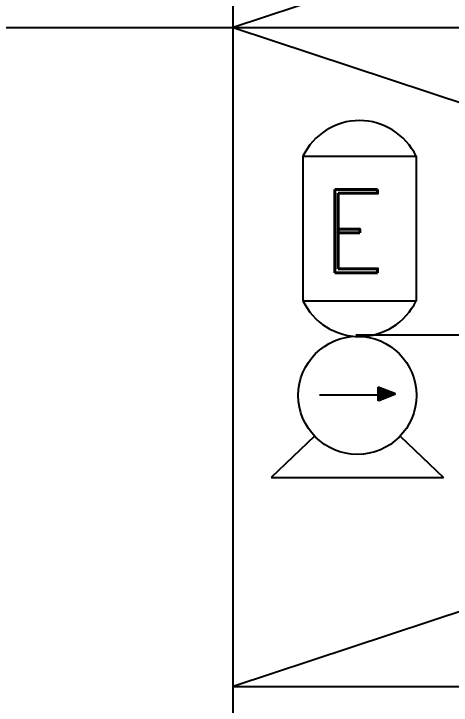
# Model space of a CAD drawing. Extents: x -22909.9 to -22897.8, y -4.7 to 4.1.
# Drawn here: x -22908.0287 to -22907.7301, y 0.2019 to 0.6739 of the extents above; entities that cross this region are included whole.
import ezdxf

# ---------------------------------------------------------------- set-up
doc = ezdxf.new("R2010")
doc.units = 0
doc.header["$MEASUREMENT"] = 0
doc.linetypes.add('DASHDOT', pattern=[1, 0.5, -0.25, 0, -0.25])
doc.layers.get('0').update_dxf_attribs({"linetype": 'CONTINUOUS'})
doc.layers.add('DESCARGA', color=5, linetype='CONTINUOUS')
doc.layers.add('DIB-018', color=6, linetype='CONTINUOUS')
doc.styles.add('ROMAND', font='romand', dxfattribs={"height": 0.0339})

# ---------------------------------------------------------------- blocks, each defined once
blk = doc.blocks.new('*X2')
at = {"color": 0}
for p, q in [((2.988954027209358, 7.954611398091886), (3.005108352014377, 7.970765722896906)), ((2.989395595407273, 7.955936849766285), (3.004895992488068, 7.97143724684708)), ((2.989837163605189, 7.957262301440685), (3.004683632961759, 7.972108770797254)), ((2.990278731803104, 7.958587753115084), (3.00447127343545, 7.972780294747428)), ((2.99072030000102, 7.959913204789482), (3.00425891390914, 7.973451818697602)), ((2.991161868198935, 7.96123865646388), (3.004046554382831, 7.974123342647776)), ((2.991603436396851, 7.96256410813828), (3.003834194856522, 7.974794866597951)), ((2.992045004594767, 7.963889559812678), (3.003621835330213, 7.975466390548124)), ((2.992486572792682, 7.965215011487077), (3.003409475803904, 7.976137914498298)), ((2.992928140990598, 7.966540463161476), (3.003197116277594, 7.976809438448472)), ((2.993369709188514, 7.967865914835875), (3.002984756751285, 7.977480962398647)), ((2.993811277386429, 7.969191366510273), (3.002772397224976, 7.97815248634882)), ((2.994252845584345, 7.970516818184672), (3.002560037698667, 7.978824010298995)), ((2.99469441378226, 7.971842269859072), (3.002347678172358, 7.979495534249169)), ((2.995135981980176, 7.97316772153347), (3.002135318646049, 7.980167058199343)), ((2.995577550178092, 7.974493173207868), (3.00192295911974, 7.980838582149516)), ((2.996019118376008, 7.975818624882268), (3.001710599593431, 7.981510106099691)), ((2.996460686573923, 7.977144076556667), (3.001498240067122, 7.982181630049865)), ((2.996902254771839, 7.978469528231066), (3.001285880540812, 7.982853154000039)), ((2.997343822969754, 7.979794979905463), (3.001073521014503, 7.983524677950213)), ((2.99778539116767, 7.981120431579863), (3.000861161488194, 7.984196201900388)), ((2.998226959365585, 7.982445883254262), (3.000648801961885, 7.984867725850561)), ((2.998668527563501, 7.98377133492866), (3.000436442435576, 7.985539249800735)), ((2.999110095761417, 7.98509678660306), (3.000224082909267, 7.986210773750909)), ((2.999551663959332, 7.986422238277458), (3.000011723382958, 7.986882297701084)), ((2.945680343813627, 7.824717134000805), (3.025919585592671, 7.904956375779848)), ((2.946121912011543, 7.826042585675204), (3.025707226066362, 7.905627899730023)), ((2.946563480209458, 7.827368037349602), (3.025494866540053, 7.906299423680196)), ((2.947005048407374, 7.828693489024), (3.025282507013744, 7.90697094763037)), ((2.94744661660529, 7.8300189406984), (3.025070147487435, 7.907642471580544)), ((2.947888184803205, 7.831344392372798), (3.024857787961126, 7.908313995530719)), ((2.948329753001121, 7.832669844047197), (3.024645428434817, 7.908985519480892)), ((2.948771321199037, 7.833995295721596), (3.024433068908507, 7.909657043431067)), ((2.949212889396952, 7.835320747395995), (3.024220709382198, 7.910328567381241)), ((2.949654457594868, 7.836646199070393), (3.024008349855889, 7.911000091331415)), ((2.950096025792783, 7.837971650744792), (3.02379599032958, 7.911671615281588)), ((2.950537593990699, 7.839297102419192), (3.023583630803271, 7.912343139231763)), ((2.950979162188614, 7.84062255409359), (3.023371271276962, 7.913014663181937)), ((2.95142073038653, 7.841948005767988), (3.023158911750653, 7.913686187132111)), ((2.951862298584446, 7.843273457442388), (3.022946552224343, 7.914357711082285)), ((2.952303866782362, 7.844598909116787), (3.022734192698034, 7.91502923503246)), ((2.952745434980277, 7.845924360791185), (3.022521833171725, 7.915700758982633)), ((2.953187003178193, 7.847249812465583), (3.022309473645416, 7.916372282932807)), ((2.953628571376108, 7.848575264139983), (3.022097114119107, 7.917043806882981)), ((2.954070139574024, 7.849900715814382), (3.021884754592798, 7.917715330833156)), ((2.954511707771939, 7.85122616748878), (3.021672395066489, 7.918386854783329)), ((2.954953275969855, 7.852551619163179), (3.02146003554018, 7.919058378733504)), ((2.955394844167771, 7.853877070837578), (3.02124767601387, 7.919729902683678)), ((2.955836412365686, 7.855202522511977), (3.021035316487561, 7.920401426633852)), ((2.956277980563602, 7.856527974186375), (3.020822956961252, 7.921072950584025)), ((2.956719548761518, 7.857853425860775), (3.020610597434943, 7.9217444745342)), ((2.957161116959433, 7.859178877535173), (3.020398237908634, 7.922415998484374)), ((2.957602685157349, 7.860504329209572), (3.020185878382325, 7.923087522434548)), ((2.958044253355264, 7.86182978088397), (3.019973518856016, 7.923759046384722)), ((2.95848582155318, 7.86315523255837), (3.019761159329707, 7.924430570334896)), ((2.958927389751095, 7.864480684232769), (3.019548799803397, 7.92510209428507)), ((2.959368957949011, 7.865806135907166), (3.019336440277088, 7.925773618235244)), ((2.959810526146927, 7.867131587581566), (3.019124080750779, 7.926445142185418)), ((2.960252094344842, 7.868457039255965), (3.01891172122447, 7.927116666135593)), ((2.960693662542758, 7.869782490930364), (3.018699361698161, 7.927788190085766)), ((2.961135230740674, 7.871107942604762), (3.018487002171852, 7.92845971403594)), ((2.961576798938589, 7.872433394279161), (3.018274642645542, 7.929131237986114)), ((2.962018367136505, 7.87375884595356), (3.018062283119233, 7.929802761936289)), ((2.962459935334421, 7.875084297627959), (3.017849923592924, 7.930474285886462)), ((2.962901503532336, 7.876409749302358), (3.017637564066615, 7.931145809836637)), ((2.963343071730252, 7.877735200976757), (3.017425204540306, 7.931817333786811)), ((2.963784639928167, 7.879060652651155), (3.017212845013997, 7.932488857736985)), ((2.964226208126083, 7.880386104325553), (3.017000485487688, 7.933160381687158)), ((2.964667776323999, 7.881711555999953), (3.016788125961379, 7.933831905637333)), ((2.965109344521914, 7.883037007674352), (3.01657576643507, 7.934503429587507)), ((2.96555091271983, 7.88436245934875), (3.016363406908761, 7.935174953537681)), ((2.965992480917746, 7.885687911023149), (3.016151047382451, 7.935846477487855)), ((2.966434049115661, 7.887013362697548), (3.015938687856142, 7.93651800143803)), ((2.966875617313577, 7.888338814371947), (3.015726328329833, 7.937189525388203)), ((2.967317185511492, 7.889664266046346), (3.015513968803524, 7.937861049338377)), ((2.967758753709408, 7.890989717720744), (3.015301609277215, 7.938532573288551)), ((2.968200321907323, 7.892315169395143), (3.015089249750906, 7.939204097238726)), ((2.968641890105239, 7.893640621069542), (3.014876890224597, 7.939875621188899)), ((2.969083458303154, 7.89496607274394), (3.014664530698287, 7.940547145139074)), ((2.969525026501071, 7.89629152441834), (3.014452171171978, 7.941218669089248)), ((2.969966594698986, 7.897616976092738), (3.014239811645669, 7.941890193039422)), ((2.970408162896902, 7.898942427767137), (3.01402745211936, 7.942561716989595)), ((2.970849731094817, 7.900267879441536), (3.013815092593051, 7.94323324093977)), ((2.971291299292733, 7.901593331115935), (3.013602733066742, 7.943904764889944)), ((2.971732867490648, 7.902918782790334), (3.013390373540433, 7.944576288840118)), ((2.972174435688564, 7.904244234464732), (3.013178014014124, 7.945247812790292)), ((2.97261600388648, 7.905569686139131), (3.012965654487815, 7.945919336740466)), ((2.973057572084395, 7.90689513781353), (3.012753294961505, 7.94659086069064)), ((2.973499140282311, 7.908220589487929), (3.012540935435196, 7.947262384640814)), ((2.973940708480227, 7.909546041162328), (3.012328575908887, 7.947933908590988)), ((2.974382276678142, 7.910871492836726), (3.012116216382578, 7.948605432541163)), ((2.974823844876058, 7.912196944511125), (3.011903856856269, 7.949276956491336)), ((2.975265413073973, 7.913522396185524), (3.01169149732996, 7.94994848044151)), ((2.975706981271889, 7.914847847859923), (3.01147913780365, 7.950620004391684)), ((2.976148549469805, 7.916173299534321), (3.011266778277341, 7.951291528341859)), ((2.97659011766772, 7.91749875120872), (3.011054418751032, 7.951963052292032)), ((2.977031685865636, 7.91882420288312), (3.010842059224723, 7.952634576242207)), ((2.977473254063551, 7.920149654557518), (3.010629699698414, 7.953306100192381)), ((2.977914822261467, 7.921475106231917), (3.010417340172105, 7.953977624142555)), ((2.978356390459383, 7.922800557906315), (3.010204980645796, 7.954649148092728)), ((2.978797958657299, 7.924126009580715), (3.009992621119487, 7.955320672042903)), ((2.979239526855214, 7.925451461255113), (3.009780261593177, 7.955992195993077)), ((2.97968109505313, 7.926776912929512), (3.009567902066868, 7.956663719943251)), ((2.980122663251045, 7.928102364603911), (3.009355542540559, 7.957335243893425)), ((2.980564231448961, 7.92942781627831), (3.00914318301425, 7.9580067678436)), ((2.981005799646876, 7.930753267952708), (3.008930823487941, 7.958678291793773)), ((2.981447367844792, 7.932078719627107), (3.008718463961632, 7.959349815743947)), ((2.981888936042708, 7.933404171301507), (3.008506104435323, 7.960021339694121)), ((2.982330504240623, 7.934729622975905), (3.008293744909014, 7.960692863644296)), ((2.982772072438539, 7.936055074650303), (3.008081385382705, 7.961364387594469)), ((2.983213640636454, 7.937380526324702), (3.007869025856396, 7.962035911544644)), ((2.98365520883437, 7.938705977999102), (3.007656666330086, 7.962707435494818)), ((2.984096777032286, 7.9400314296735), (3.007444306803777, 7.963378959444992)), ((2.984538345230201, 7.941356881347899), (3.007231947277468, 7.964050483395165)), ((2.984979913428117, 7.942682333022298), (3.007019587751159, 7.96472200734534)), ((2.985421481626032, 7.944007784696697), (3.00680722822485, 7.965393531295514)), ((2.985863049823948, 7.945333236371095), (3.00659486869854, 7.966065055245688)), ((2.986304618021864, 7.946658688045494), (3.006382509172231, 7.966736579195862)), ((2.98674618621978, 7.947984139719893), (3.006170149645922, 7.967408103146036)), ((2.987187754417695, 7.949309591394291), (3.005957790119613, 7.96807962709621)), ((2.987629322615611, 7.95063504306869), (3.005745430593304, 7.968751151046384)), ((2.988070890813527, 7.95196049474309), (3.005533071066995, 7.969422674996558)), ((2.988512459011442, 7.953285946417489), (3.005320711540686, 7.970094198946732)), ((2.933234109830835, 7.7866382792), (3.032078011855636, 7.885482181224801)), ((2.93331643427199, 7.787604487117638), (3.031865652329327, 7.886153705174975)), ((2.933758002469905, 7.788929938792037), (3.031653292803018, 7.886825229125149)), ((2.934117993307319, 7.7866382792), (3.032290371381945, 7.884810657274627)), ((2.934199570667821, 7.790255390466435), (3.031440933276709, 7.887496753075323)), ((2.934641138865737, 7.791580842140835), (3.031228573750399, 7.888168277025497)), ((2.935001876783802, 7.7866382792), (3.032502730908254, 7.884139133324453)), ((2.935082707063652, 7.792906293815233), (3.03101621422409, 7.888839800975672)), ((2.935524275261568, 7.794231745489632), (3.030803854697781, 7.889511324925845)), ((2.935885760260285, 7.7866382792), (3.032715090434563, 7.883467609374279)), ((2.935965843459484, 7.795557197164031), (3.030591495171472, 7.890182848876019)), ((2.936407411657399, 7.79688264883843), (3.030379135645163, 7.890854372826193)), ((2.936769643736768, 7.7866382792), (3.032927449960872, 7.882796085424104)), ((2.936848979855315, 7.798208100512828), (3.030166776118854, 7.891525896776368)), ((2.93729054805323, 7.799533552187227), (3.029954416592544, 7.892197420726541)), ((2.937653527213251, 7.7866382792), (3.033139809487182, 7.882124561473931)), ((2.937732116251146, 7.800859003861627), (3.029742057066235, 7.892868944676716)), ((2.938173684449062, 7.802184455536024), (3.029529697539926, 7.89354046862689)), ((2.938537410689734, 7.7866382792), (3.033352169013491, 7.881453037523756)), ((2.938615252646977, 7.803509907210423), (3.029317338013617, 7.894211992577064)), ((2.939056820844893, 7.804835358884822), (3.029104978487308, 7.894883516527237)), ((2.939421294166217, 7.7866382792), (3.0335645285398, 7.880781513573583)), ((2.939498389042809, 7.806160810559222), (3.028892618960999, 7.895555040477412)), ((2.939939957240724, 7.80748626223362), (3.02868025943469, 7.896226564427586)), ((2.940305177642701, 7.7866382792), (3.033776888066109, 7.880109989623408)), ((2.94038152543864, 7.808811713908018), (3.028467899908381, 7.89689808837776)), ((2.940823093636555, 7.810137165582418), (3.028255540382072, 7.897569612327934)), ((2.941189061119184, 7.7866382792), (3.033989247592418, 7.879438465673235)), ((2.941264661834471, 7.811462617256817), (3.028043180855763, 7.898241136278108)), ((2.941706230032386, 7.812788068931215), (3.027830821329453, 7.898912660228282)), ((2.942072944595667, 7.7866382792), (3.034201607118727, 7.87876694172306)), ((2.942147798230302, 7.814113520605614), (3.027618461803144, 7.899584184178456)), ((2.942589366428218, 7.815438972280013), (3.027406102276835, 7.90025570812863)), ((2.942956828072151, 7.7866382792), (3.034413966645036, 7.878095417772886)), ((2.943030934626133, 7.816764423954411), (3.027193742750526, 7.900927232078804)), ((2.943472502824049, 7.81808987562881), (3.026981383224217, 7.901598756028978)), ((2.943840711548634, 7.7866382792), (3.034626326171345, 7.877423893822712)), ((2.943914071021965, 7.81941532730321), (3.026769023697907, 7.902270279979152)), ((2.94435563921988, 7.820740778977608), (3.026556664171598, 7.902941803929326)), ((2.944724595025117, 7.7866382792), (3.034838685697654, 7.876752369872539)), ((2.944797207417796, 7.822066230652006), (3.026344304645289, 7.9036133278795)), ((2.945238775615711, 7.823391682326405), (3.02613194511898, 7.904284851829674)), ((2.9456084785016, 7.7866382792), (3.035051045223963, 7.876080845922364)), ((2.946492361978083, 7.7866382792), (3.035263404750273, 7.87540932197219)), ((2.947376245454566, 7.7866382792), (3.035475764276582, 7.874737798022016)), ((2.948260128931049, 7.7866382792), (3.035688123802891, 7.874066274071842)), ((2.949144012407533, 7.7866382792), (3.0359004833292, 7.873394750121667)), ((2.950027895884016, 7.7866382792), (3.03611284285551, 7.872723226171494)), ((2.950911779360499, 7.7866382792), (3.036325202381819, 7.87205170222132)), ((2.951795662836982, 7.7866382792), (3.036537561908128, 7.871380178271146)), ((2.952679546313465, 7.7866382792), (3.036749921434437, 7.870708654320971)), ((2.953563429789948, 7.7866382792), (3.036962280960746, 7.870037130370798)), ((2.954447313266432, 7.7866382792), (3.037174640487055, 7.869365606420623)), ((2.955331196742915, 7.7866382792), (3.037387000013364, 7.86869408247045)), ((2.956215080219398, 7.7866382792), (3.037599359539673, 7.868022558520275)), ((2.957098963695881, 7.7866382792), (3.037811719065982, 7.867351034570102)), ((2.957982847172364, 7.7866382792), (3.038024078592291, 7.866679510619927)), ((2.958866730648848, 7.7866382792), (3.0382364381186, 7.866007986669753)), ((2.959750614125331, 7.7866382792), (3.038448797644909, 7.865336462719579)), ((2.960634497601814, 7.7866382792), (3.038661157171219, 7.864664938769405)), ((2.961518381078297, 7.7866382792), (3.038873516697528, 7.863993414819231)), ((2.962402264554781, 7.7866382792), (3.039085876223837, 7.863321890869057)), ((2.963286148031264, 7.7866382792), (3.039298235750146, 7.862650366918883)), ((2.964170031507746, 7.7866382792), (3.039510595276455, 7.861978842968709)), ((2.96505391498423, 7.7866382792), (3.039722954802765, 7.861307319018534)), ((2.965937798460713, 7.7866382792), (3.039935314329074, 7.860635795068361)), ((2.966821681937196, 7.7866382792), (3.040147673855383, 7.859964271118186)), ((2.967705565413679, 7.7866382792), (3.040360033381692, 7.859292747168013)), ((2.968589448890163, 7.7866382792), (3.040572392908001, 7.858621223217838)), ((2.969473332366646, 7.7866382792), (3.04078475243431, 7.857949699267665)), ((2.970357215843129, 7.7866382792), (3.040997111960619, 7.85727817531749)), ((2.971241099319613, 7.7866382792), (3.041209471486928, 7.856606651367316)), ((2.972124982796096, 7.7866382792), (3.041421831013237, 7.855935127417142)), ((2.973008866272579, 7.7866382792), (3.041634190539547, 7.855263603466968)), ((2.973892749749062, 7.7866382792), (3.041846550065856, 7.854592079516794)), ((2.974776633225545, 7.7866382792), (3.042058909592165, 7.85392055556662)), ((2.975660516702028, 7.7866382792), (3.042271269118474, 7.853249031616446)), ((2.976544400178511, 7.7866382792), (3.042483628644783, 7.852577507666272)), ((2.977428283654994, 7.7866382792), (3.042695988171092, 7.851905983716098)), ((2.978312167131478, 7.7866382792), (3.042908347697401, 7.851234459765924)), ((2.979196050607961, 7.7866382792), (3.04312070722371, 7.85056293581575)), ((2.980079934084444, 7.7866382792), (3.043333066750019, 7.849891411865576)), ((2.980963817560927, 7.7866382792), (3.043545426276329, 7.849219887915401)), ((2.98184770103741, 7.7866382792), (3.043757785802638, 7.848548363965228)), ((2.982731584513894, 7.7866382792), (3.043970145328947, 7.847876840015053)), ((2.983615467990377, 7.7866382792), (3.044182504855256, 7.84720531606488)), ((2.98449935146686, 7.7866382792), (3.044394864381565, 7.846533792114705)), ((2.985383234943343, 7.7866382792), (3.044607223907875, 7.845862268164532)), ((2.986267118419826, 7.7866382792), (3.044819583434184, 7.845190744214357)), ((2.98715100189631, 7.7866382792), (3.045031942960493, 7.844519220264183)), ((2.988034885372793, 7.7866382792), (3.045244302486802, 7.843847696314009)), ((2.988918768849276, 7.7866382792), (3.045456662013111, 7.843176172363835)), ((2.989802652325759, 7.7866382792), (3.04566902153942, 7.842504648413661)), ((2.990686535802242, 7.7866382792), (3.045881381065729, 7.841833124463487)), ((2.991570419278725, 7.7866382792), (3.046093740592038, 7.841161600513313)), ((2.992454302755208, 7.7866382792), (3.046306100118347, 7.840490076563139)), ((2.993338186231692, 7.7866382792), (3.046518459644656, 7.839818552612964)), ((2.994222069708175, 7.7866382792), (3.046730819170966, 7.839147028662791)), ((2.995105953184658, 7.7866382792), (3.046943178697275, 7.838475504712616)), ((2.995989836661141, 7.7866382792), (3.047155538223584, 7.837803980762443)), ((2.996873720137625, 7.7866382792), (3.047367897749893, 7.837132456812268)), ((2.997757603614108, 7.7866382792), (3.047580257276202, 7.836460932862095)), ((2.998641487090591, 7.7866382792), (3.047792616802511, 7.83578940891192)), ((2.999525370567074, 7.7866382792), (3.04800497632882, 7.835117884961747)), ((3.000409254043558, 7.7866382792), (3.04821733585513, 7.834446361011572)), ((3.001293137520041, 7.7866382792), (3.048429695381439, 7.833774837061398)), ((3.002177020996523, 7.7866382792), (3.048642054907748, 7.833103313111224)), ((3.003060904473007, 7.7866382792), (3.048854414434057, 7.83243178916105)), ((3.00394478794949, 7.7866382792), (3.049066773960366, 7.831760265210876)), ((3.004828671425973, 7.7866382792), (3.049279133486675, 7.831088741260702)), ((3.005712554902456, 7.7866382792), (3.049491493012984, 7.830417217310528)), ((3.00659643837894, 7.7866382792), (3.049703852539293, 7.829745693360354)), ((3.007480321855423, 7.7866382792), (3.049916212065602, 7.82907416941018)), ((3.008364205331906, 7.7866382792), (3.050128571591912, 7.828402645460006)), ((3.009248088808389, 7.7866382792), (3.050340931118221, 7.827731121509832)), ((3.010131972284873, 7.7866382792), (3.05055329064453, 7.827059597559658)), ((3.011015855761356, 7.7866382792), (3.050765650170839, 7.826388073609484)), ((3.011899739237839, 7.7866382792), (3.050978009697148, 7.82571654965931)), ((3.012783622714322, 7.7866382792), (3.051190369223457, 7.825045025709136)), ((3.013667506190805, 7.7866382792), (3.051402728749766, 7.824373501758962)), ((3.014551389667288, 7.7866382792), (3.051615088276076, 7.823701977808788)), ((3.015435273143772, 7.7866382792), (3.051827447802385, 7.823030453858613)), ((3.016319156620255, 7.7866382792), (3.052039807328694, 7.82235892990844)), ((3.017203040096738, 7.7866382792), (3.052252166855003, 7.821687405958265)), ((3.018086923573221, 7.7866382792), (3.052464526381312, 7.821015882008092)), ((3.018970807049704, 7.7866382792), (3.052676885907621, 7.820344358057917)), ((3.019854690526187, 7.7866382792), (3.05288924543393, 7.819672834107743)), ((3.02073857400267, 7.7866382792), (3.05310160496024, 7.819001310157569)), ((3.021622457479153, 7.7866382792), (3.053313964486549, 7.818329786207395)), ((3.022506340955637, 7.7866382792), (3.053526324012858, 7.817658262257221)), ((3.02339022443212, 7.7866382792), (3.053738683539167, 7.816986738307047)), ((3.024274107908603, 7.7866382792), (3.053951043065476, 7.816315214356873)), ((3.025157991385087, 7.7866382792), (3.054163402591785, 7.815643690406699)), ((3.02604187486157, 7.7866382792), (3.054375762118094, 7.814972166456525)), ((3.026925758338053, 7.7866382792), (3.054588121644403, 7.814300642506351)), ((3.027809641814536, 7.7866382792), (3.054800481170712, 7.813629118556177)), ((3.028693525291019, 7.7866382792), (3.055012840697022, 7.812957594606003)), ((3.029577408767502, 7.7866382792), (3.055225200223331, 7.812286070655828)), ((3.030461292243985, 7.7866382792), (3.05543755974964, 7.811614546705655)), ((3.031345175720469, 7.7866382792), (3.055649919275949, 7.81094302275548)), ((3.032229059196952, 7.7866382792), (3.055862278802258, 7.810271498805307)), ((3.033112942673435, 7.7866382792), (3.056074638328567, 7.809599974855132)), ((3.033996826149918, 7.7866382792), (3.056286997854876, 7.808928450904959)), ((3.034880709626402, 7.7866382792), (3.056499357381186, 7.808256926954784)), ((3.035764593102885, 7.7866382792), (3.056711716907495, 7.807585403004611)), ((3.036648476579368, 7.7866382792), (3.056924076433804, 7.806913879054436)), ((3.037532360055851, 7.7866382792), (3.057136435960113, 7.806242355104262)), ((3.038416243532335, 7.7866382792), (3.057348795486422, 7.805570831154088)), ((3.039300127008818, 7.7866382792), (3.057561155012731, 7.804899307203914)), ((3.040184010485301, 7.7866382792), (3.05777351453904, 7.80422778325374)), ((3.041067893961784, 7.7866382792), (3.057985874065349, 7.803556259303566)), ((3.041951777438267, 7.7866382792), (3.058198233591658, 7.802884735353392)), ((3.04283566091475, 7.7866382792), (3.058410593117967, 7.802213211403218)), ((3.043719544391233, 7.7866382792), (3.058622952644277, 7.801541687453044)), ((3.044603427867717, 7.7866382792), (3.058835312170586, 7.80087016350287)), ((3.0454873113442, 7.7866382792), (3.059047671696895, 7.800198639552695)), ((3.046371194820683, 7.7866382792), (3.059260031223204, 7.799527115602522)), ((3.047255078297166, 7.7866382792), (3.059472390749513, 7.798855591652347)), ((3.048138961773649, 7.7866382792), (3.059684750275822, 7.798184067702174)), ((3.049022845250132, 7.7866382792), (3.059897109802132, 7.797512543751999)), ((3.049906728726616, 7.7866382792), (3.060109469328441, 7.796841019801826)), ((3.050790612203099, 7.7866382792), (3.06032182885475, 7.796169495851651)), ((3.051674495679582, 7.7866382792), (3.060534188381059, 7.795497971901477)), ((3.052558379156065, 7.7866382792), (3.060746547907368, 7.794826447951303)), ((3.053442262632549, 7.7866382792), (3.060958907433677, 7.794154924001129)), ((3.054326146109032, 7.7866382792), (3.061171266959986, 7.793483400050955)), ((3.055210029585515, 7.7866382792), (3.061383626486295, 7.792811876100781)), ((3.056093913061998, 7.7866382792), (3.061595986012605, 7.792140352150607)), ((3.056977796538481, 7.7866382792), (3.061808345538914, 7.791468828200433)), ((3.057861680014964, 7.7866382792), (3.062020705065223, 7.790797304250258)), ((3.058745563491447, 7.7866382792), (3.062233064591532, 7.790125780300085)), ((3.059629446967931, 7.7866382792), (3.062445424117841, 7.78945425634991)), ((3.060513330444414, 7.7866382792), (3.06265778364415, 7.788782732399737)), ((3.061397213920897, 7.7866382792), (3.062870143170459, 7.788111208449562)), ((3.06228109739738, 7.7866382792), (3.063082502696768, 7.787439684499389)), ((3.063164980873863, 7.7866382792), (3.063294862223078, 7.786768160549214))]:
    blk.add_line(p, q, dxfattribs=at)
blk = doc.blocks.new('FLECHA')
for p, q in [((0.007865682957379772, 0.09747128194701915), (-0.04027911507933979, -0.04704456741122165)), ((0.007865682957379772, 0.09747128194701915), (0.05356668484409166, -0.04704456741121987)), ((-0.04027911507933979, -0.04704456741122165), (0.05356668484409122, -0.04704456741122165))]:
    blk.add_line(p, q)
at = {"xscale": 0.7200000000000001, "yscale": 0.7200000000000001, "zscale": 0.7200000000000001}
blk.add_blockref('*X2', (-2.1520351885579, -5.653424128435221), dxfattribs=at)

msp = doc.modelspace()

# ---------------------------------------------------------------- linework, layer by layer
at = {"layer": 'DESCARGA'}
for p, q in [((-22907.83124253782, 0.5766315337849641), (-22907.75402248287, 0.5766315337849641)), ((-22907.83124253782, 0.5766315337849641), (-22907.83124253782, 0.4779319432853719)), ((-22907.75402248287, 0.5766315337849641), (-22907.75402248287, 0.4779319432853719)), ((-22907.83124253782, 0.4779319432853719), (-22907.75402248287, 0.4779319432853719)), ((-22907.79522480854, 0.4547617865679591), (-22907.72483119803, 0.4547617865679591)), ((-22907.81999029665, 0.4136631802697103), (-22907.77515370862, 0.4136631802697103)), ((-22907.82327990564, 0.3855356871746971), (-22907.85292131637, 0.3572469155555233)), ((-22907.76494330282, 0.3855356871746971), (-22907.73530189209, 0.3572469155555233)), ((-22907.85292131637, 0.3572469155555233), (-22907.73530189209, 0.3572469155555233))]:
    msp.add_line(p, q, dxfattribs=at)
msp.add_circle((-22907.79411160423, 0.4133729390698044), 0.04032000000000001, dxfattribs=at)
for centre, start, end in [((-22907.79263251034, 0.5582337176509804), 25.47796659931362, 154.5220334006863), ((-22907.79263251034, 0.4963297594193272), 205.4779665993136, 334.5220334006863)]:
    msp.add_arc(centre, 0.04276930978972275, start, end, dxfattribs=at)
at = {"layer": 'DIB-018'}
for p, q in [((-22907.87900188735, -0.01047777857118959), (-22907.87900188735, 1.339522221428805)), ((-22909.34716916798, 0.6645222214288218), (-22898.03130658727, 0.6645222214288218)), ((-22907.87900188735, 0.2145222214288048), (-22900.54230658727, 0.2145222214288047))]:
    msp.add_line(p, q, dxfattribs=at)
at = {"layer": 'DIB-018', "linetype": 'DASHDOT'}
for p, q in [((-22906.51830658727, 1.11452222142881), (-22907.87900188735, 0.6645222214288218)), ((-22906.51830658727, 0.6645222214288218), (-22907.87900188735, 0.2145222214288048)), ((-22907.87900188735, 0.6645222214288218), (-22906.51830658727, 0.2145222214288048))]:
    msp.add_line(p, q, dxfattribs=at)

# ---------------------------------------------------------------- block references
at = {"layer": 'DESCARGA', "xscale": 0.09869655231030006, "yscale": -0.0821404125997001, "zscale": 0.09869655231030006, "rotation": 90}
msp.add_blockref('FLECHA', (-22907.77599068234, 0.4136301179806616), dxfattribs=at)

# ---------------------------------------------------------------- texts
at = {"layer": 'DESCARGA', "style": 'ROMAND'}
msp.add_text('E', height=0.05689687500000001, dxfattribs=at).set_placement((-22907.81936352786, 0.4971360375180631))

doc.saveas('drawing.dxf')
